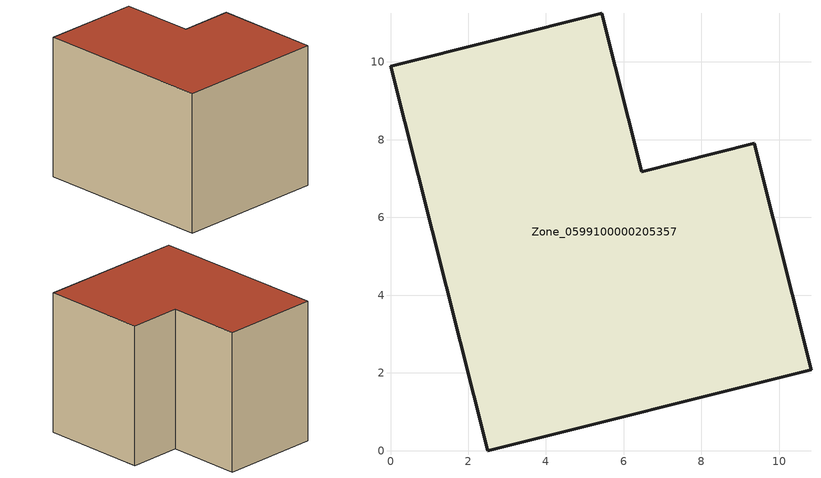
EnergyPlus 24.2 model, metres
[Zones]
Zone_0599100000205357
 floor ground (C_G): 2.5,0 0,9.89 5.44,11.25 6.46,7.18 9.36,7.91 10.82,2.08 z0
 wall outside (C_F): 2.5,0 10.82,2.08 9.36,7.91 6.46,7.18 5.44,11.25 0,9.89 2.5,0 z0:7.98
 roof outside (C_R): 0,9.89 2.5,0 10.82,2.08 9.36,7.91 6.46,7.18 5.44,11.25 z7.98
[BUILDING]
Pand.0599100000205357: North Axis=0; Terrain=City; Loads Convergence Tolerance Value=0.04; Temperature Convergence Tolerance Value=0.4; Solar Distribution=FullExterior; Maximum Number of Warmup Days=25; Minimum Number of Warmup Days=1
[Site:Location]
Rotterdam.The.Hague.AP_ZH_NLD Design_Conditions: Latitude=51.96; Longitude=4.45; Time Zone=1; Elevation=-4.5
[SITE:GROUNDTEMPERATURE:BUILDINGSURFACE]
18, 18, 18, 18, 18, 18, 18, 18, 18, 18, 18, 18
[MATERIAL] Thermal Absorptance=0.9; Solar Absorptance=0.7; Visible Absorptance=0.7
Name | Roughness | Thickness | Conductivity | Density | Specific Heat
G.TC.1975-1991 | MediumSmooth | 0.15 | 0.288461 | 540 | 1210
F.TC.1975-1991 | Rough | 0.3 | 0.230769 | 1920 | 840
R.TC.1975-1991 | MediumRough | 0.2 | 0.153846 | 1500 | 1000
[CONSTRUCTION]
C_G: G.TC.1975-1991
C_F: F.TC.1975-1991
C_R: R.TC.1975-1991
[ZONE]
Zone_0599100000205357: Type=1; Multiplier=1; Ceiling Height=Autocalculate; Volume=Autocalculate; Floor Area=autocalculate; Part of Total Floor Area=Yes
[ZONEINFILTRATION:DESIGNFLOWRATE]
Infil_Zone_0599100000205357: Zone or ZoneList or Space or SpaceList=Zone_0599100000205357; Schedule=AlwaysOn; Design Flow Rate Calculation Method=Flow/Area; Flow Rate per Floor Area=0.003; Constant Term Coefficient=1; Temperature Term Coefficient=0; Velocity Term Coefficient=0; Velocity Squared Term Coefficient=0
[HVACTEMPLATE:ZONE:IDEALLOADSAIRSYSTEM]
Zone_0599100000205357: Maximum Heating Supply Air Temperature=50; Minimum Cooling Supply Air Temperature=13; Maximum Heating Supply Air Humidity Ratio=0.0156; Minimum Cooling Supply Air Humidity Ratio=0.0077; Heating Limit=NoLimit; Cooling Limit=NoLimit; Dehumidification Control Type=ConstantSensibleHeatRatio; Cooling Sensible Heat Ratio=0.7; Dehumidification Setpoint=60; Humidification Control Type=None; Humidification Setpoint=30; Outdoor Air Method=None; Outdoor Air Flow Rate per Person=0.00944; Outdoor Air Flow Rate per Zone Floor Area=0; Outdoor Air Flow Rate per Zone=0; Demand Controlled Ventilation Type=None; Outdoor Air Economizer Type=NoEconomizer; Heat Recovery Type=None; Sensible Heat Recovery Effectiveness=0.7; Latent Heat Recovery Effectiveness=0.65
[ZONECONTROL:THERMOSTAT]
ThermostatControl_Zone_0599100000205357: Zone or ZoneList=Zone_0599100000205357; Control Type Schedule=DualSetpointControlType; Control 1=Thermostat_Zone_0599100000205357; Temperature Difference Between Cutout And Setpoint=0
[THERMOSTATSETPOINT:DUALSETPOINT]
Thermostat_Zone_0599100000205357: Heating Setpoint Temperature Schedule=HeatingSetpoint_Zone_0599100000205357; Cooling Setpoint Temperature Schedule=CoolingSetpoint_Zone_0599100000205357
[SCHEDULE:COMPACT]
HeatingSetpoint_Zone_0599100000205357: Through: 12/31, For: AllDays, Until: 24:00, 21
CoolingSetpoint_Zone_0599100000205357: Through: 12/31, For: AllDays, Until: 24:00, 24
DualSetpointControlType: Through: 12/31, For: AllDays, Until: 24:00, 4
AlwaysOn: Through: 12/31, For: AllDays, Until: 24:00, 1
